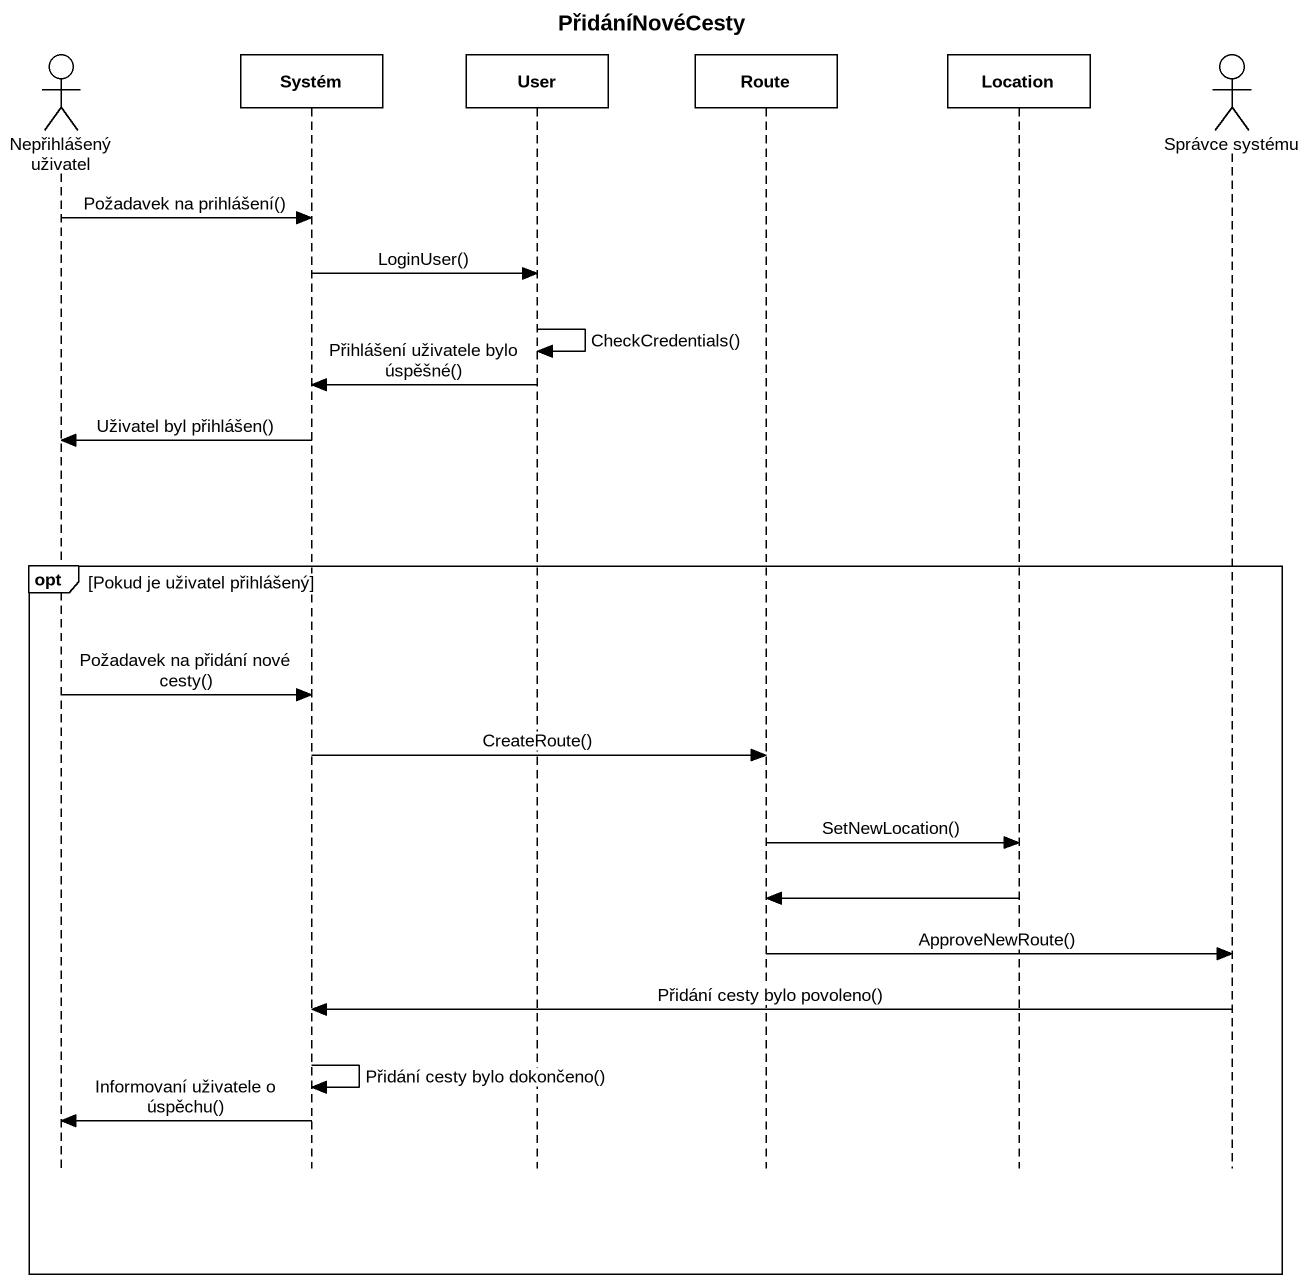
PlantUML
@startuml
title PřidáníNovéCesty
hide footbox
actor "Nepřihlášený uživatel" as Nepřihlášený_uživatel
participant Systém
participant User
participant Route
participant Location
actor "Správce systému" as Správce_systému

Nepřihlášený_uživatel -> Systém : Požadavek na prihlášení()
Systém -> User : LoginUser()
User -> User : CheckCredentials()
User -> Systém : Přihlášení uživatele bylo úspěšné()
Systém -> Nepřihlášený_uživatel : Uživatel byl přihlášen()
opt Pokud je uživatel přihlášený
  Nepřihlášený_uživatel -> Systém : Požadavek na přidání nové cesty()
  Systém -> Route : CreateRoute()
  Route -> Location : SetNewLocation()
  Location -> Route
  Route -> Správce_systému : ApproveNewRoute()
  Správce_systému -> Systém : Přidání cesty bylo povoleno()
  Systém -> Systém : Přidání cesty bylo dokončeno()
  Systém -> Nepřihlášený_uživatel : Informovaní uživatele o úspěchu()
end
@enduml
